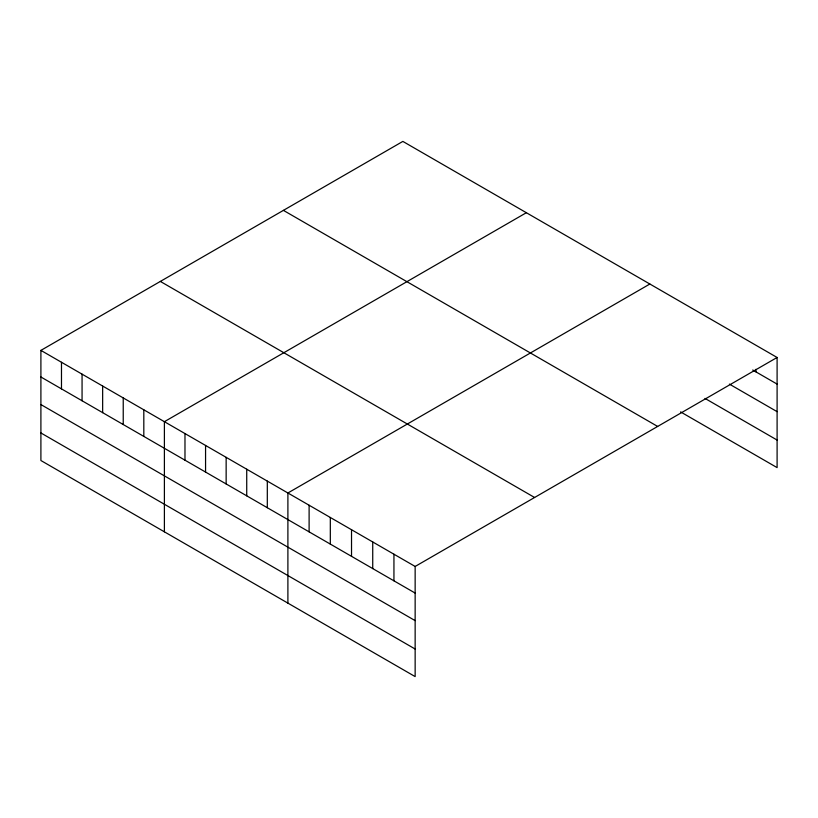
<?xml version="1.0" encoding="UTF-8"?>
<svg xmlns="http://www.w3.org/2000/svg" width="818" height="818" viewBox="0 0 818 818"><rect width="100%" height="100%" fill="white"/><g stroke="black" fill="none" stroke-linecap="round" stroke-linejoin="round"><path stroke-width="1.23" d="M40.9 350.39L415.145 566.455L415.145 676.588L40.9 460.524L40.9 350.39L402.855 141.412L777.1 357.476L777.1 467.61L680.607 411.904M526.363 212.711L164.398 421.689L164.398 531.823M649.86 284.02L287.895 492.988L287.895 603.122M415.145 566.455L777.1 357.476M752.713 370.012L777.1 384.092M729.38 384.102L777.1 411.659M704.993 398.417L777.1 440.053M283.417 210.369L657.652 426.444M160.348 281.423L534.583 497.487M40.9 376.996L415.145 593.07M40.9 404.562L415.145 620.627M40.9 432.957L415.145 649.022M755.893 369.317L755.893 371.853M393.939 554.205L393.939 580.821M372.732 541.966L372.732 568.582M351.525 529.727L351.525 556.332M330.319 517.477L330.319 544.093M309.112 505.238L309.112 531.843M267.312 481.107L267.312 507.722M246.729 469.225L246.729 495.841M226.146 457.344L226.146 483.949M205.563 445.452L205.563 472.068M184.98 433.571L184.98 460.186M143.815 409.808L143.815 436.413M123.232 397.926L123.232 424.532M102.649 386.035L102.649 412.65M82.066 374.153L82.066 400.769M61.483 362.272L61.483 388.887"/></g></svg>
